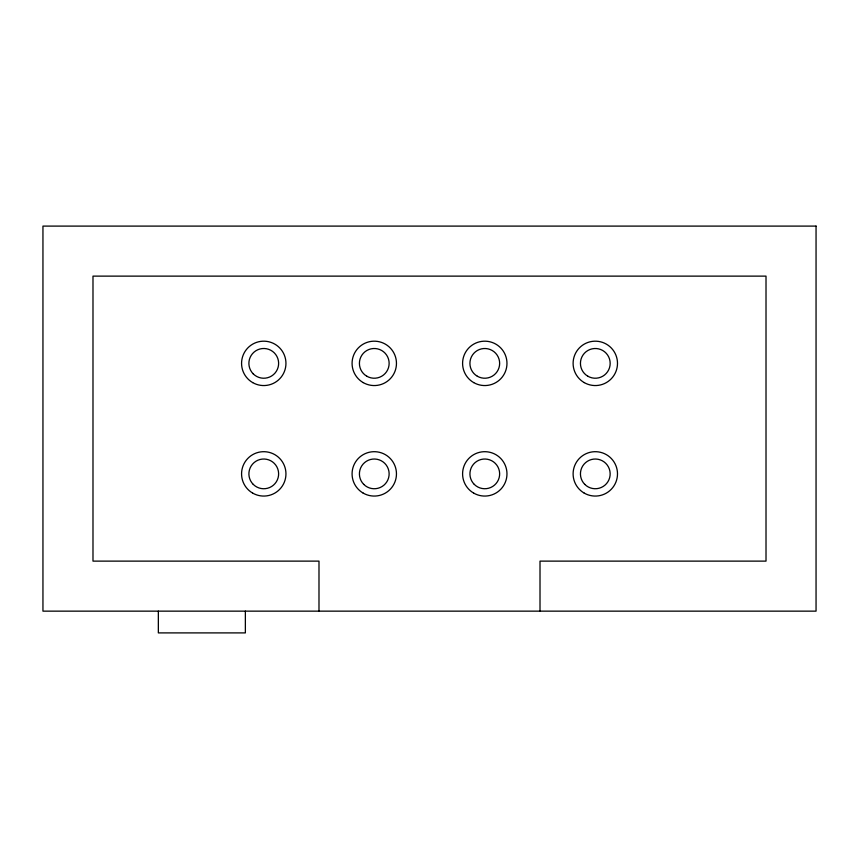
<?xml version="1.0" encoding="UTF-8"?>
<svg xmlns="http://www.w3.org/2000/svg" width="859" height="859" viewBox="0 0 859 859"><rect width="100%" height="100%" fill="white"/><g stroke="black" fill="none" stroke-linecap="round" stroke-linejoin="round"><path stroke-width="1.29" d="M540.01 611.146L540.01 561.12L766.013 561.12L766.013 276.126L92.987 276.126L92.987 561.12L318.99 561.12L318.99 611.146M245.363 611.146L245.363 632.9L158.346 632.9L158.346 611.146M816.05 226.1L42.95 226.1L42.95 611.146L816.05 611.146L816.05 226.1M252.664 382.588A22.194 22.194 0 0 0 285.95 363.368A22.194 22.194 0 0 0 252.664 344.148A22.194 22.194 0 0 0 252.664 382.588M252.664 493.098A22.194 22.194 0 0 0 285.95 473.878A22.194 22.194 0 0 0 252.664 454.658A22.194 22.194 0 0 0 252.664 493.098M253.244 484.39A14.871 14.871 0 0 0 278.123 477.722A14.871 14.871 0 0 0 259.912 459.522A14.871 14.871 0 0 0 253.244 484.39M253.244 373.88A14.871 14.871 0 0 0 278.123 367.212A14.871 14.871 0 0 0 259.912 349.001A14.871 14.871 0 0 0 253.244 373.88M363.174 382.588A22.194 22.194 0 0 0 396.461 363.368A22.194 22.194 0 0 0 363.174 344.148A22.194 22.194 0 0 0 363.174 382.588M363.174 493.098A22.194 22.194 0 0 0 396.461 473.878A22.194 22.194 0 0 0 363.174 454.658A22.194 22.194 0 0 0 363.174 493.098M363.754 484.39A14.871 14.871 0 0 0 388.633 477.722A14.871 14.871 0 0 0 370.422 459.522A14.871 14.871 0 0 0 363.754 484.39M366.836 376.242A14.871 14.871 0 0 0 389.138 363.368A14.871 14.871 0 0 0 366.836 350.493A14.871 14.871 0 0 0 366.836 376.242M584.206 382.588A22.194 22.194 0 0 0 617.492 363.368A22.194 22.194 0 0 0 584.206 344.148A22.194 22.194 0 0 0 584.206 382.588M584.206 493.098A22.194 22.194 0 0 0 617.492 473.878A22.194 22.194 0 0 0 584.206 454.658A22.194 22.194 0 0 0 584.206 493.098M584.786 484.39A14.871 14.871 0 0 0 609.654 477.722A14.871 14.871 0 0 0 591.454 459.522A14.871 14.871 0 0 0 584.786 484.39M587.867 376.242A14.871 14.871 0 0 0 610.169 363.368A14.871 14.871 0 0 0 587.867 350.493A14.871 14.871 0 0 0 587.867 376.242M473.685 382.588A22.194 22.194 0 0 0 506.971 363.368A22.194 22.194 0 0 0 473.685 344.148A22.194 22.194 0 0 0 473.685 382.588M473.685 493.098A22.194 22.194 0 0 0 506.971 473.878A22.194 22.194 0 0 0 473.685 454.658A22.194 22.194 0 0 0 473.685 493.098M474.275 484.39A14.871 14.871 0 0 0 499.143 477.722A14.871 14.871 0 0 0 480.933 459.522A14.871 14.871 0 0 0 474.275 484.39M477.346 376.242A14.871 14.871 0 0 0 499.648 363.368A14.871 14.871 0 0 0 477.346 350.493A14.871 14.871 0 0 0 477.346 376.242"/></g></svg>
